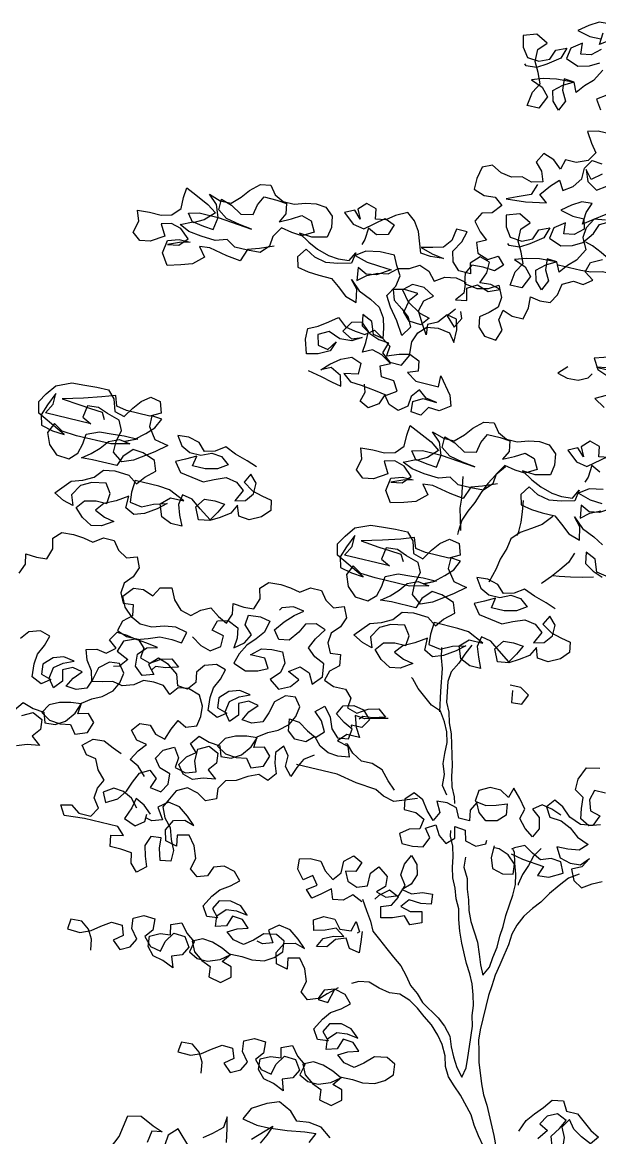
# Model space of a CAD drawing. Header units: inches. Extents: x 350994 to 353538, y 1581369 to 1583842.
# Drawn here: x 351639.408 to 351640.419, y 1583641.441 to 1583643.394 of the extents above; entities that cross this region are included whole.
import ezdxf

# ---------------------------------------------------------------- set-up
doc = ezdxf.new("R2010")
doc.units = ezdxf.units.IN
doc.header["$MEASUREMENT"] = 0
doc.linetypes.add('1', pattern=[0])
doc.layers.add('TREE', color=81, linetype='1')

# ---------------------------------------------------------------- blocks, each defined once
blk = doc.blocks.new('TREE_4')
at = {"color": 94}
for points in [[(-786.9, 8308.7), (-815.9, 8288.5), (-812.9, 8326.1)], [(-801.3, 8357.9), (-833.1, 8355), (-862.1, 8337.7), (-891, 8314.6), (-850.5, 8305.9), (-815.8, 8305.9)], [(-807.2, 8274.1), (-833.2, 8250.9), (-865, 8245.2), (-867.9, 8279.9), (-899.7, 8256.8), (-905.5, 8222.1), (-865.1, 8207.6), (-830.4, 8216.2), (-801.4, 8233.6)], [(-787, 8213.3), (-807.3, 8175.7), (-830.4, 8152.6), (-850.7, 8126.6), (-865.1, 8155.6), (-896.9, 8158.5), (-894.1, 8123.8), (-876.8, 8092), (-891.2, 8060.2), (-914.3, 8083.3), (-923, 8115.1), (-896.9, 8138.2), (-868, 8155.6), (-920.1, 8152.7), (-960.6, 8144.1), (-995.3, 8132.5), (-957.7, 8118.1), (-934.6, 8092), (-952, 8051.6), (-989.5, 8051.6), (-983.7, 8095), (-966.3, 8126.7), (-980.8, 8158.6), (-998.1, 8190.4), (-998.1, 8228), (-974.9, 8254), (-1012.5, 8274.2), (-1053, 8259.8), (-1044.3, 8225.1), (-1024.1, 8196.2), (-986.5, 8193.3), (-954.7, 8207.7), (-943.1, 8239.5), (-911.3, 8253.9), (-922.9, 8219.2), (-960.5, 8190.3), (-989.4, 8173), (-1021.2, 8170.2), (-1027, 8175.9)], [(-756.2, 8140.8), (-785.2, 8120.6), (-765, 8091.6)], [(-715.9, 8025.1), (-756.3, 8025.1), (-788.2, 8016.5), (-767.9, 7984.6), (-747.7, 7958.6), (-765.1, 7929.7), (-799.8, 7915.3), (-834.5, 7915.3), (-843.2, 7883.5), (-869.2, 7906.7), (-903.9, 7918.3), (-921.3, 7886.5), (-898.2, 7863.3), (-886.6, 7831.5), (-921.3, 7822.9), (-953.1, 7831.6), (-984.9, 7822.9), (-1019.6, 7828.7), (-1051.4, 7846.1), (-1080.3, 7831.7), (-1089.1, 7794.1), (-1089.1, 7759.4), (-1054.4, 7747.8), (-1019.7, 7750.7), (-993.7, 7730.4), (-1016.9, 7701.5), (-1048.7, 7692.9), (-1063.2, 7664), (-1040, 7635), (-1014, 7614.8), (-1043, 7600.4), (-1031.4, 7568.5), (-996.8, 7556.9), (-967.8, 7574.3), (-944.7, 7551.1), (-967.9, 7528), (-1005.4, 7530.9), (-1040.1, 7528.1), (-1054.6, 7499.2), (-1048.9, 7467.4), (-1008.4, 7461.5), (-973.7, 7470.2), (-944.8, 7487.5), (-927.5, 7452.8), (-930.4, 7421), (-953.5, 7397.9), (-979.6, 7377.7), (-973.8, 7345.9), (-950.7, 7322.7), (-913.1, 7319.8), (-901.5, 7354.5), (-918.8, 7383.4), (-913, 7415.2), (-881.2, 7403.6), (-846.5, 7403.6), (-837.8, 7441.1), (-840.7, 7475.8), (-808.9, 7470), (-777.1, 7472.9), (-759.7, 7501.8), (-753.9, 7536.5), (-722.1, 7553.8), (-690.3, 7550.9), (-664.2, 7571.1), (-693.1, 7591.4), (-684.4, 7623.2), (-649.7, 7640.5)], [(-672.7, 7779.3), (-707.4, 7753.3), (-736.4, 7733.1), (-733.4, 7770.7), (-721.9, 7802.5), (-753.7, 7799.6), (-782.6, 7782.3), (-811.5, 7759.2), (-771.1, 7750.5), (-736.4, 7750.4), (-727.7, 7718.6), (-753.8, 7695.5), (-785.6, 7689.8), (-788.4, 7724.4), (-820.3, 7701.3), (-826.1, 7666.7), (-785.6, 7652.2), (-750.9, 7660.8), (-722, 7678.1), (-695.9, 7712.8), (-684.3, 7744.6), (-646.7, 7764.8)], [(-669.8, 7761.9), (-704.5, 7756.2), (-721.9, 7724.4), (-724.8, 7692.6), (-707.5, 7657.9), (-727.8, 7620.3), (-751, 7597.2), (-771.2, 7571.2), (-785.6, 7600.1), (-817.4, 7603), (-814.6, 7568.3), (-797.3, 7536.5), (-811.8, 7504.7), (-834.9, 7527.9), (-843.5, 7559.7), (-817.5, 7582.8), (-788.5, 7600.1), (-840.6, 7597.3), (-881.1, 7588.6), (-915.8, 7577.1), (-878.2, 7562.6), (-855.1, 7536.6), (-872.5, 7496.1), (-910.1, 7496.1), (-904.2, 7539.5), (-886.9, 7571.3), (-901.3, 7603.1), (-918.6, 7634.9), (-918.6, 7672.5), (-895.4, 7698.5), (-933, 7718.8), (-973.5, 7704.4), (-964.8, 7669.7), (-944.6, 7640.7), (-907, 7637.8), (-875.2, 7652.2), (-863.6, 7684), (-831.8, 7698.5), (-843.4, 7663.8), (-881, 7634.9), (-910, 7617.6), (-941.8, 7614.7), (-947.5, 7620.5)], [(-901.1, 7820), (-912.7, 7785.3), (-953.2, 7768), (-985, 7753.5), (-924.3, 7759.3), (-860.7, 7770.8), (-886.7, 7791), (-860.6, 7825.7), (-837.5, 7848.8), (-820.1, 7819.9), (-791.2, 7840.1), (-770.9, 7869), (-770.9, 7903.7), (-753.5, 7932.6), (-721.7, 7929.7)], [(-713.1, 7897.9), (-742, 7874.8), (-765.1, 7900.8), (-750.7, 7866.1), (-718.9, 7845.8), (-690, 7866)], [(-458.9, 7582.5), (-493.6, 7588.3), (-522.5, 7602.8), (-554.3, 7614.4), (-586.1, 7628.9), (-623.7, 7643.3), (-658.4, 7660.7), (-690.2, 7675.2), (-713.3, 7681)], [(-1651.4, 7441.4), (-1694.8, 7424.1), (-1729.5, 7412.6), (-1744, 7372.1), (-1787.4, 7377.9), (-1845.2, 7389.6), (-1877, 7386.7), (-1853.9, 7357.8), (-1885.7, 7328.9), (-1920.4, 7317.3), (-1960.9, 7305.8), (-1984, 7340.5), (-1978.2, 7381), (-1943.5, 7392.5), (-1908.8, 7392.5), (-1940.6, 7383.9), (-1975.3, 7369.4), (-1940.6, 7375.2), (-1917.5, 7401.2), (-1946.4, 7427.2), (-1978.2, 7435.9), (-2010, 7427.3), (-1989.8, 7392.6), (-2030.3, 7366.6), (-2062.1, 7360.8), (-2088.1, 7381.1), (-2079.4, 7418.7), (-2090.9, 7450.5), (-2053.3, 7453.4), (-2015.7, 7453.3), (-1983.9, 7462), (-1960.8, 7488), (-1960.7, 7522.7), (-1957.8, 7554.5), (-1926, 7540), (-1882.7, 7519.7), (-1853.8, 7499.4), (-1882.7, 7470.5), (-1914.5, 7453.2), (-1934.7, 7479.3), (-1902.9, 7487.9), (-1842.2, 7487.9), (-1732.4, 7476.2), (-1772.8, 7482), (-1816.2, 7490.7), (-1845.1, 7511), (-1845.1, 7545.7), (-1810.4, 7534.1), (-1775.7, 7513.8), (-1738.1, 7522.5), (-1732.3, 7554.3), (-1717.8, 7583.2), (-1677.3, 7583.1), (-1645.5, 7580.2), (-1639.8, 7548.4), (-1654.3, 7519.5), (-1619.5, 7536.8), (-1590.6, 7554.1), (-1558.8, 7545.4), (-1541.5, 7513.6), (-1576.2, 7493.4), (-1608, 7496.3), (-1642.7, 7502.1), (-1663, 7470.3), (-1665.9, 7438.5), (-1689, 7412.5), (-1729.5, 7409.7), (-1770, 7409.7), (-1798.9, 7427.1), (-1833.6, 7415.6), (-1879.9, 7418.5), (-1920.3, 7424.3), (-1952.1, 7438.8), (-1914.5, 7456.1), (-1879.8, 7450.3), (-1848, 7447.4), (-1842.2, 7487.9), (-1856.6, 7525.5), (-1885.5, 7551.5), (-1848, 7539.9), (-1813.3, 7539.9), (-1787.2, 7565.9), (-1766.9, 7591.9), (-1738, 7617.9), (-1706.2, 7623.6), (-1686, 7597.6), (-1657.1, 7583.1), (-1622.4, 7583.1), (-1587.7, 7594.6), (-1555.9, 7600.4), (-1524.1, 7597.4), (-1498.1, 7574.3), (-1492.3, 7539.6), (-1498.1, 7507.8), (-1544.4, 7496.3), (-1584.9, 7499.2), (-1550.2, 7478.9), (-1518.4, 7464.4), (-1480.8, 7452.8), (-1449, 7449.9), (-1414.3, 7452.8), (-1399.9, 7481.7), (-1405.7, 7447), (-1446.2, 7435.5), (-1483.8, 7429.7), (-1521.3, 7438.4), (-1553.1, 7455.8), (-1573.4, 7426.9), (-1564.7, 7395.1), (-1530, 7389.3), (-1495.4, 7386.3), (-1454.9, 7386.3), (-1428.9, 7366), (-1400, 7342.9), (-1362.4, 7331.3), (-1371, 7371.8), (-1394.1, 7397.8), (-1362.4, 7368.9), (-1321.9, 7351.5), (-1290.1, 7334.1), (-1269.9, 7305.2), (-1261.3, 7273.4), (-1255.5, 7241.6), (-1287.3, 7247.4), (-1301.7, 7285), (-1333.5, 7299.5), (-1327.8, 7264.8), (-1298.9, 7247.4), (-1267.1, 7235.8), (-1235.3, 7232.9), (-1246.9, 7198.2), (-1218, 7175), (-1180.4, 7175), (-1163, 7209.7), (-1165.9, 7253), (-1154.3, 7284.8), (-1131.1, 7307.9), (-1096.4, 7313.7), (-1058.8, 7307.9), (-1038.6, 7281.8), (-1038.6, 7322.3), (-1047.2, 7354.1), (-1079, 7359.9), (-1102.2, 7331.1), (-1131.1, 7316.6), (-1128.3, 7284.8), (-1148.5, 7316.6), (-1168.7, 7351.4), (-1160, 7386), (-1133.9, 7406.3), (-1168.6, 7426.5), (-1206.2, 7426.6), (-1232.2, 7403.5), (-1206.2, 7371.6), (-1162.9, 7345.6), (-1131.1, 7336.9), (-1151.4, 7310.9), (-1188.9, 7313.8), (-1212.1, 7336.9), (-1203.3, 7377.4), (-1183.1, 7403.4), (-1226.4, 7406.3), (-1261.1, 7397.7), (-1249.6, 7365.9), (-1220.7, 7345.6), (-1194.7, 7325.4), (-1180.3, 7296.4), (-1200.6, 7264.6), (-1226.5, 7305.1), (-1255.4, 7342.8), (-1275.6, 7374.6), (-1255.4, 7409.3), (-1249.5, 7443.9), (-1266.9, 7472.9), (-1281.3, 7501.8), (-1327.6, 7501.8), (-1370.9, 7493.2), (-1399.9, 7473), (-1359.4, 7461.4), (-1321.8, 7458.5), (-1281.3, 7455.5), (-1321.8, 7429.6), (-1353.6, 7423.8), (-1382.5, 7438.3), (-1376.8, 7397.8), (-1350.8, 7420.9), (-1318.9, 7435.3), (-1287.1, 7441.1), (-1261.1, 7464.2), (-1226.4, 7472.8), (-1197.5, 7490.2), (-1165.7, 7478.6), (-1142.6, 7452.5), (-1113.6, 7472.7), (-1078.9, 7478.5), (-1047.1, 7472.7), (-1044.3, 7438), (-1064.5, 7412), (-1029.8, 7417.7), (-1038.5, 7455.3), (-1009.5, 7472.6), (-972, 7461), (-937.3, 7475.5), (-969, 7484.2), (-1003.7, 7481.3), (-989.3, 7516), (-989.2, 7550.7), (-1021, 7559.4), (-1047.1, 7533.4), (-1038.4, 7501.6), (-1076, 7501.6), (-1099.1, 7524.8), (-1107.8, 7556.6), (-1087.5, 7591.3), (-1078.8, 7625.9), (-1113.5, 7626), (-1119.3, 7588.4), (-1139.6, 7562.4), (-1171.4, 7553.7), (-1206.1, 7545.1), (-1168.5, 7533.5), (-1130.9, 7527.7), (-1171.4, 7524.8), (-1203.2, 7527.8), (-1226.3, 7591.4), (-1246.5, 7620.3), (-1272.5, 7640.6), (-1307.2, 7623.3), (-1333.2, 7603), (-1365.1, 7597.3), (-1370.8, 7629.1), (-1402.6, 7637.8), (-1425.8, 7614.7), (-1411.3, 7585.8), (-1434.4, 7608.9), (-1463.4, 7594.5), (-1428.7, 7565.5), (-1394, 7559.7), (-1336.1, 7605.9), (-1304.3, 7594.3), (-1315.9, 7559.7), (-1350.6, 7551), (-1379.5, 7565.5), (-1382.5, 7527.9), (-1388.3, 7510.6)], [(-545.9, 7354.1), (-603.7, 7336.8), (-583.5, 7305), (-551.7, 7293.4)], [(-540.2, 7232.7), (-572, 7215.4), (-537.4, 7195.1)], [(-557.5, 7316.6), (-589.3, 7310.8), (-554.6, 7310.8)], [(-537, 7605.7), (-568.8, 7602.8), (-641.1, 7602.9), (-675.8, 7594.2), (-707.6, 7591.4), (-779.9, 7591.4)], [(-1057.6, 7383.5), (-1077.9, 7357.5), (-1049, 7328.6), (-1031.6, 7360.4), (-1040.3, 7380.6)], [(-676.1, 7290.7), (-702.1, 7264.7), (-670.3, 7256), (-635.6, 7258.8), (-606.7, 7273.2), (-598, 7287.7)], [(-1458, 7090.7), (-1414.6, 7082), (-1379.9, 7073.3), (-1348.1, 7067.5), (-1356.8, 7099.3), (-1391.5, 7116.7), (-1420.4, 7102.3), (-1397.2, 7125.4), (-1368.3, 7148.5), (-1336.5, 7162.9), (-1304.7, 7151.3), (-1304.7, 7116.6), (-1348.1, 7108), (-1322.1, 7087.7), (-1287.4, 7084.8), (-1241.2, 7079), (-1203.6, 7073.2), (-1174.6, 7093.4), (-1192, 7122.3), (-1232.4, 7125.2), (-1244, 7157), (-1215, 7171.5), (-1246.8, 7191.7), (-1278.6, 7200.4), (-1307.6, 7186), (-1304.6, 7217.8), (-1304.6, 7252.5), (-1330.6, 7275.7), (-1362.4, 7267), (-1382.7, 7235.2), (-1350.9, 7217.9), (-1319.1, 7229.4), (-1348, 7212.1), (-1385.6, 7209.2), (-1423.2, 7223.7), (-1455, 7206.4), (-1446.3, 7174.6), (-1414.5, 7168.8), (-1394.3, 7197.7), (-1405.9, 7165.9), (-1440.6, 7148.5), (-1475.3, 7139.9), (-1489.7, 7183.3), (-1489.7, 7218), (-1460.7, 7232.4), (-1431.8, 7252.6), (-1405.8, 7272.8), (-1376.9, 7249.7), (-1345.1, 7243.9), (-1313.3, 7240.9), (-1287.2, 7261.2), (-1258.3, 7243.8), (-1229.5, 7223.5), (-1232.4, 7191.7), (-1194.8, 7206.1), (-1163, 7214.8), (-1131.2, 7200.3), (-1125.4, 7168.5), (-1157.2, 7157), (-1125.4, 7136.7), (-1053.2, 7136.6), (-1053.1, 7171.3), (-1012.7, 7119.2), (-1001.2, 7087.4), (-1033, 7064.3), (-1067.7, 7067.2), (-1085.1, 7038.3), (-1116.9, 7041.3), (-1119.7, 7073.1), (-1090.8, 7090.4), (-1047.4, 7087.5), (-1082.1, 7093.3), (-1108.1, 7113.5), (-1128.4, 7087.5), (-1131.3, 7055.7), (-1157.3, 7035.5), (-1189.1, 7047.1), (-1209.4, 7073.2), (-1220.9, 7041.4), (-1249.9, 7021.2), (-1278.8, 7035.6), (-1270.1, 7067.4), (-1278.7, 7090.6)], [(-803.6, 6886), (-847, 6868.7), (-881.7, 6857.1), (-896.2, 6816.7), (-939.6, 6822.5), (-997.4, 6834.1), (-1029.2, 6831.3), (-1006.1, 6802.3), (-1037.9, 6773.4), (-1072.7, 6761.9), (-1113.1, 6750.4), (-1136.2, 6785.1), (-1130.4, 6825.6), (-1095.7, 6837.1), (-1061, 6837.1), (-1092.8, 6828.4), (-1127.5, 6814), (-1092.8, 6819.8), (-1069.7, 6845.8), (-1098.6, 6871.8), (-1130.4, 6880.5), (-1162.2, 6871.9), (-1142, 6837.1), (-1182.5, 6811.2), (-1214.3, 6805.4), (-1240.3, 6825.7), (-1231.6, 6863.2), (-1243.1, 6895.1), (-1205.5, 6897.9), (-1167.9, 6897.9), (-1136.1, 6906.5), (-1113, 6932.5), (-1112.9, 6967.2), (-1110, 6999), (-1078.2, 6984.5), (-1034.9, 6964.3), (-1006, 6944), (-1034.9, 6915.1), (-1066.7, 6897.8), (-1087, 6923.8), (-1055.1, 6932.5), (-994.4, 6932.4), (-884.6, 6920.8), (-925, 6926.6), (-968.4, 6935.3), (-997.3, 6955.6), (-997.3, 6990.2), (-962.6, 6978.7), (-927.9, 6958.4), (-890.3, 6967), (-884.5, 6998.8), (-870, 7027.7), (-829.5, 7027.7), (-797.7, 7024.8), (-792, 6993), (-806.5, 6964.1), (-771.8, 6981.4), (-742.8, 6998.7), (-711, 6990), (-693.7, 6958.2), (-728.4, 6938), (-760.2, 6940.9), (-794.9, 6946.7), (-815.2, 6914.9), (-818.1, 6883.1), (-841.3, 6857.1), (-881.7, 6854.3), (-922.2, 6854.3), (-951.1, 6871.7), (-985.8, 6860.1), (-1032.1, 6863.1), (-1072.6, 6868.9), (-1104.3, 6883.4), (-1066.7, 6900.7), (-1032.1, 6894.9), (-1000.3, 6891.9), (-994.4, 6932.4), (-1008.9, 6970), (-1037.7, 6996.1), (-1000.2, 6984.5), (-965.5, 6984.4), (-939.4, 7010.4), (-919.2, 7036.4), (-890.2, 7062.4), (-858.4, 7068.2), (-838.2, 7042.1), (-809.3, 7027.7), (-774.6, 7027.6), (-739.9, 7039.2), (-708.1, 7044.9), (-676.3, 7042), (-650.3, 7018.8), (-644.5, 6984.1), (-650.3, 6952.3), (-696.6, 6940.8), (-737.1, 6943.8), (-702.4, 6923.5), (-670.6, 6909), (-633.1, 6897.4), (-601.2, 6894.5), (-566.6, 6897.3), (-552.1, 6926.2), (-557.9, 6891.5), (-598.4, 6880), (-636, 6874.3), (-673.5, 6883), (-705.3, 6900.4), (-725.6, 6871.5), (-717, 6839.6), (-682.3, 6833.8), (-647.6, 6830.9), (-607.1, 6830.9), (-581.1, 6810.6), (-552.2, 6787.5), (-514.6, 6775.9), (-523.3, 6816.3), (-546.4, 6842.4), (-514.6, 6813.4), (-474.1, 6796.1), (-442.3, 6778.7)], [(-407.7, 6686.1), (-439.5, 6691.9), (-453.9, 6729.5), (-485.7, 6744), (-480, 6709.3), (-451.1, 6691.9), (-419.3, 6680.4)], [(-479.8, 6946.4), (-523.1, 6937.8), (-552.1, 6917.6), (-511.6, 6906), (-474, 6903)], [(-433.5, 6900.1), (-474.1, 6874.1), (-505.9, 6868.4), (-534.8, 6882.8), (-529, 6842.4), (-503, 6865.5), (-471.2, 6879.9)], [(-485.5, 7047.6), (-517.3, 7041.9), (-523, 7073.7), (-554.8, 7082.4), (-578, 7059.3), (-563.5, 7030.3), (-586.6, 7053.5), (-615.6, 7039.1), (-580.9, 7010.1), (-546.2, 7004.3), (-488.3, 7050.5)], [(-502.9, 6995.6), (-531.8, 7010.1), (-534.7, 6972.5), (-540.5, 6955.1)], [(-792, 6943.8), (-815.2, 6912), (-832.6, 6880.2), (-847.1, 6848.4), (-858.6, 6813.8), (-873.1, 6782), (-884.7, 6750.2), (-887.7, 6712.6), (-887.7, 6703.9)], [(-1544.7, 6761.9), (-1576.5, 6773.5), (-1617, 6785.1), (-1651.6, 6799.6), (-1680.6, 6779.4), (-1712.4, 6770.8), (-1735.5, 6793.9), (-1770.2, 6802.6), (-1804.9, 6799.8), (-1784.7, 6770.8), (-1755.8, 6756.4), (-1721.1, 6756.3), (-1689.3, 6770.8), (-1657.5, 6767.8), (-1631.5, 6747.6), (-1660.4, 6727.4), (-1698, 6718.7), (-1738.5, 6718.8), (-1732.6, 6750.6), (-1764.5, 6733.2), (-1793.4, 6718.8), (-1770.3, 6689.9), (-1695.1, 6678.2), (-1663.3, 6692.7), (-1628.6, 6707.1), (-1593.9, 6701.3), (-1567.9, 6681), (-1585.3, 6643.4), (-1553.5, 6652.1), (-1533.2, 6678.1), (-1533.2, 6712.8), (-1556.3, 6735.9), (-1570.8, 6707), (-1539, 6686.8), (-1507.2, 6678.1), (-1475.4, 6672.3), (-1469.6, 6640.4), (-1492.8, 6614.4), (-1527.5, 6597.1), (-1562.2, 6600.1), (-1573.7, 6631.9), (-1588.2, 6603), (-1617.1, 6582.8), (-1646.1, 6565.4), (-1680.8, 6559.7), (-1698.1, 6597.3), (-1677.8, 6626.2), (-1646, 6629), (-1614.2, 6626.1), (-1628.7, 6597.2), (-1646.1, 6568.3), (-1683.6, 6594.4), (-1715.4, 6617.5), (-1747.2, 6623.4), (-1753, 6591.6), (-1741.5, 6559.7), (-1727.1, 6527.9), (-1761.8, 6528), (-1793.6, 6542.4), (-1808, 6580), (-1781.9, 6606), (-1738.6, 6606), (-1790.6, 6629.2), (-1825.3, 6632.1), (-1900.5, 6632.2), (-1903.4, 6594.6), (-1900.5, 6562.8), (-1862.9, 6557), (-1828.2, 6574.3), (-1787.7, 6585.8), (-1813.8, 6562.7), (-1848.5, 6539.6), (-1880.3, 6528.1), (-1909.2, 6542.5), (-1909.2, 6580.1), (-1943.9, 6557), (-1978.6, 6539.7), (-1998.9, 6513.7), (-1967.1, 6499.2), (-1935.3, 6493.4), (-1970, 6470.3), (-2001.8, 6464.6), (-2033.6, 6481.9), (-2059.6, 6508), (-2039.3, 6534), (-2004.6, 6542.6), (-1969.9, 6542.6), (-1967, 6574.4), (-1987.2, 6603.3), (-2030.6, 6594.7), (-2062.4, 6577.4), (-2082.7, 6542.7), (-2071.1, 6510.9), (-2102.9, 6519.6), (-2134.7, 6537), (-2094.2, 6583.2), (-2059.5, 6594.7), (-2027.7, 6612), (-2004.5, 6640.9), (-1969.8, 6646.7), (-1923.6, 6643.8), (-1894.7, 6623.5), (-1874.4, 6649.5), (-1845.5, 6675.5), (-1857, 6707.3), (-1897.5, 6721.8), (-1929.3, 6724.7), (-1955.3, 6695.8), (-1966.9, 6664), (-2045, 6664.1), (-2079.7, 6661.2), (-2053.6, 6681.5), (-2030.5, 6704.6), (-2010.2, 6730.6), (-1978.4, 6745), (-1943.7, 6739.2), (-2001.6, 6724.8), (-2111.4, 6724.9), (-2157.7, 6727.8), (-2186.6, 6745.2), (-2201.1, 6713.4), (-2186.6, 6678.7), (-2157.8, 6652.6), (-2117.3, 6649.7), (-2094.1, 6672.8), (-2085.4, 6704.6), (-2082.5, 6736.4), (-2044.9, 6753.7), (-2001.5, 6756.6), (-1966.8, 6759.4), (-1923.5, 6759.4), (-1961.1, 6742.1), (-1932.1, 6756.5), (-1903.2, 6782.5), (-1880.1, 6805.6), (-1865.6, 6837.4), (-1897.4, 6840.3), (-1897.4, 6805.6), (-1871.4, 6770.9), (-1828, 6762.2), (-1862.8, 6733.3), (-1920.6, 6692.9), (-1955.3, 6678.5), (-1987.1, 6701.6), (-1987.1, 6736.3), (-1978.4, 6773.9), (-1992.8, 6802.8), (-2033.3, 6814.4), (-2065.1, 6826), (-2099.8, 6823.2), (-2105.6, 6785.6), (-2076.7, 6771.1), (-2221.3, 6771.2), (-2203.9, 6803), (-2203.8, 6837.7), (-2221.2, 6797.3), (-2232.8, 6762.6), (-2224.2, 6730.8), (-2186.6, 6722.1), (-2149, 6719.1), (-2241.5, 6765.5), (-2250.1, 6800.2), (-2232.8, 6829.1), (-2209.6, 6860.9), (-2163.3, 6881.1), (-2122.9, 6883.9), (-2085.3, 6886.8), (-2047.7, 6886.7), (-2024.6, 6863.6), (-2013, 6826), (-1981.2, 6817.3), (-1961, 6849.1), (-1940.7, 6875.1), (-1914.7, 6895.3), (-1882.9, 6889.5), (-1871.3, 6854.8), (-1903.2, 6837.4), (-1978.3, 6837.5), (-2010.1, 6843.3), (-2021.7, 6875.1), (-2062.2, 6860.7), (-2117.1, 6843.4), (-2180.7, 6826.1), (-2122.9, 6820.3), (-2088.2, 6817.4), (-2050.6, 6814.5), (-2039.1, 6794.2)], [(-913.5, 6883.2), (-907.8, 6851.4), (-902, 6816.7), (-899.2, 6784.9), (-881.9, 6721.3), (-881.9, 6718.4)], [(-714, 6854.1), (-708.3, 6819.4), (-705.4, 6787.6), (-705.5, 6752.9), (-708.4, 6744.2)], [(-612.9, 6828), (-638.9, 6796.2), (-667.9, 6776), (-699.7, 6755.8), (-722.8, 6729.8), (-728.6, 6698), (-740.2, 6660.4), (-746.1, 6628.6), (-757.7, 6582.4)], [(-520.4, 6732.5), (-532, 6700.7), (-552.3, 6671.8), (-572.6, 6645.8), (-595.7, 6619.8), (-598.6, 6616.9)], [(-538, 6550.4), (-569.7, 6561.9), (-610.2, 6573.5), (-644.9, 6588), (-673.8, 6567.8), (-705.6, 6559.2), (-728.8, 6582.3), (-763.4, 6591), (-798.1, 6588.2), (-777.9, 6559.2), (-749, 6544.8), (-714.3, 6544.7), (-682.5, 6559.2), (-650.7, 6556.2), (-624.7, 6536), (-653.6, 6515.8), (-691.2, 6507.1), (-731.7, 6507.2), (-725.9, 6539), (-757.7, 6521.6), (-786.6, 6507.2), (-763.5, 6478.3), (-688.4, 6466.6), (-656.6, 6481.1), (-621.9, 6495.5), (-587.2, 6489.7), (-561.2, 6469.4), (-578.5, 6431.8), (-546.7, 6440.5), (-526.5, 6466.5), (-526.4, 6501.2), (-549.5, 6524.3), (-564, 6495.4), (-532.2, 6475.2), (-500.4, 6466.5), (-468.6, 6460.7), (-462.9, 6428.8), (-486, 6402.8), (-520.8, 6385.5), (-555.5, 6388.5), (-567, 6420.3), (-581.5, 6391.4), (-610.4, 6371.2), (-639.3, 6353.8), (-674, 6348.1), (-691.3, 6385.7), (-671.1, 6414.6), (-639.3, 6417.4), (-607.5, 6414.5), (-622, 6385.6), (-639.3, 6356.7), (-676.9, 6382.8), (-708.7, 6405.9), (-740.5, 6411.8), (-746.3, 6380), (-734.7, 6348.1), (-720.3, 6316.3), (-755, 6316.4), (-786.8, 6330.8), (-801.2, 6368.4), (-775.2, 6394.4), (-731.8, 6394.4), (-783.8, 6417.6), (-818.5, 6420.5), (-893.7, 6420.6), (-896.6, 6383), (-893.8, 6351.2), (-856.2, 6345.4), (-821.5, 6362.7), (-781, 6374.2), (-807, 6351.1), (-841.7, 6328), (-873.6, 6316.5), (-902.5, 6330.9), (-902.4, 6368.5), (-937.1, 6345.4), (-971.9, 6328.1), (-992.1, 6302.1), (-960.3, 6287.6), (-928.5, 6281.8), (-963.2, 6258.7), (-995.1, 6253), (-1026.8, 6270.3), (-1052.8, 6296.4), (-1032.6, 6322.4), (-997.9, 6331), (-963.2, 6331), (-960.3, 6362.8), (-980.5, 6391.7), (-1023.8, 6383.1), (-1055.7, 6365.8), (-1075.9, 6331.1), (-1064.4, 6299.3), (-1096.2, 6308), (-1128, 6325.4), (-1087.5, 6371.6), (-1052.8, 6383.1), (-1020.9, 6400.4), (-997.8, 6429.3), (-963.1, 6435.1), (-916.8, 6432.2), (-887.9, 6411.9), (-867.7, 6437.9), (-838.7, 6463.9), (-850.3, 6495.7), (-890.7, 6510.2), (-922.5, 6513.1), (-948.6, 6484.2), (-960.2, 6452.4), (-1038.2, 6452.5), (-1072.9, 6449.6), (-1046.9, 6469.9), (-1023.7, 6493), (-1003.5, 6519), (-971.7, 6533.4), (-937, 6527.6), (-994.8, 6513.2), (-1104.7, 6513.3), (-1150.9, 6516.2), (-1179.8, 6533.6), (-1194.3, 6501.8), (-1179.9, 6467.1), (-1151, 6441), (-1110.5, 6438.1), (-1087.4, 6461.2), (-1078.7, 6493), (-1075.8, 6524.8), (-1038.2, 6542.1), (-994.8, 6545), (-960.1, 6547.8), (-916.7, 6547.8), (-954.3, 6530.5), (-925.4, 6544.9), (-896.5, 6570.9), (-873.3, 6594), (-858.8, 6625.8), (-890.6, 6628.7), (-890.7, 6594), (-864.7, 6559.3), (-821.3, 6550.6), (-856, 6521.7), (-913.9, 6481.3), (-948.6, 6466.9), (-980.4, 6490), (-980.3, 6524.7), (-971.6, 6562.3), (-986.1, 6591.2), (-1026.5, 6602.8), (-1058.3, 6614.4), (-1093, 6611.6), (-1098.8, 6574), (-1069.9, 6559.5), (-1214.5, 6559.6), (-1197.1, 6591.4), (-1197.1, 6626.1), (-1214.5, 6585.7), (-1226.1, 6551), (-1217.4, 6519.2), (-1179.9, 6510.5), (-1142.3, 6507.5), (-1234.8, 6553.9), (-1243.4, 6588.6), (-1226, 6617.5), (-1202.9, 6649.3), (-1156.6, 6669.5), (-1116.1, 6672.3), (-1078.5, 6675.2), (-1040.9, 6675.1), (-1017.8, 6652), (-1006.3, 6614.4), (-974.5, 6605.7), (-954.2, 6637.5), (-934, 6663.5), (-907.9, 6683.7), (-876.1, 6677.9), (-864.6, 6643.2), (-896.4, 6625.9), (-971.6, 6625.9), (-1003.4, 6631.7), (-1014.9, 6663.5), (-1055.4, 6649.1), (-1110.4, 6631.8), (-1174, 6614.5), (-1116.2, 6608.7), (-1081.5, 6605.8), (-1043.9, 6602.9), (-1032.3, 6582.6)], [(-445.3, 6674.6), (-477.1, 6665.9), (-514.7, 6657.3), (-549.4, 6651.6), (-569.7, 6648.7)], [(-2183.6, 6267.9), (-2172, 6299.7), (-2177.7, 6331.5), (-2143.1, 6328.6), (-2111.2, 6331.4), (-2099.7, 6366.1), (-2108.3, 6397.9), (-2085.1, 6421.1), (-2047.6, 6423.9), (-2015.8, 6421), (-1984, 6415.2), (-1955, 6435.4), (-1920.3, 6435.4), (-1900.1, 6409.3), (-1871.2, 6391.9), (-1839.4, 6403.5), (-1825, 6371.7), (-1836.6, 6339.9), (-1859.7, 6313.9), (-1862.6, 6282.1), (-1848.2, 6253.1), (-1816.4, 6256), (-1810.7, 6221.3), (-1836.7, 6198.2), (-1845.4, 6166.4), (-1813.6, 6154.8), (-1776, 6154.8), (-1752.9, 6131.6), (-1755.8, 6099.8), (-1724, 6091.1), (-1692.2, 6111.3), (-1660.4, 6120), (-1634.4, 6099.7), (-1672, 6088.2), (-1703.8, 6085.3), (-1712.5, 6073.8)], [(-1657.6, 5744.7), (-1683.6, 5770.7), (-1712.5, 5785.2), (-1695.1, 5817), (-1674.9, 5843), (-1706.7, 5848.8), (-1729.8, 5874.9), (-1709.5, 5900.9), (-1677.7, 5903.7), (-1654.6, 5880.6), (-1622.8, 5871.9), (-1611.2, 5906.6), (-1596.7, 5938.4), (-1567.8, 5923.9), (-1536, 5935.4), (-1530.2, 5967.2), (-1533.1, 5999), (-1550.4, 6030.8), (-1588, 6042.4), (-1619.8, 6036.7), (-1640, 6010.7), (-1666, 6033.8), (-1697.8, 6036.8), (-1729.6, 6033.9), (-1755.7, 6013.7), (-1790.4, 6002.2), (-1822.2, 6008), (-1854, 5999.3), (-1885.8, 5993.6), (-1894.5, 6025.4), (-1914.7, 6054.3), (-1926.2, 6086.1), (-1894.4, 6094.8), (-1862.6, 6089), (-1836.6, 6112.1), (-1862.6, 6132.3), (-1845.2, 6161.2), (-1813.4, 6158.3), (-1781.6, 6152.5), (-1746.9, 6164), (-1712.2, 6178.4), (-1674.6, 6178.4), (-1642.8, 6175.5), (-1634.1, 6210.2), (-1671.6, 6218.9), (-1706.4, 6213.1), (-1743.9, 6201.6), (-1781.5, 6201.6), (-1810.4, 6216.1), (-1839.3, 6242.2), (-1853.8, 6274), (-1827.7, 6305.8), (-1795.9, 6308.6), (-1764.1, 6297), (-1746.7, 6325.9), (-1712, 6334.6), (-1694.7, 6299.9), (-1668.7, 6273.8), (-1634, 6265.1), (-1608, 6288.2), (-1579.1, 6302.7), (-1550.2, 6282.4), (-1521.3, 6267.9), (-1509.7, 6299.7), (-1515.4, 6331.5), (-1480.7, 6328.6), (-1448.9, 6331.4), (-1437.3, 6366.1), (-1446, 6397.9), (-1422.8, 6421.1), (-1385.2, 6423.9), (-1353.4, 6421), (-1321.6, 6415.2), (-1292.7, 6435.4), (-1258, 6435.4), (-1237.8, 6409.3), (-1208.9, 6391.9), (-1177.1, 6403.5), (-1162.6, 6371.7), (-1174.2, 6339.9), (-1197.4, 6313.9), (-1200.3, 6282.1), (-1185.9, 6253.1), (-1154.1, 6256), (-1148.3, 6221.3), (-1174.4, 6198.2), (-1183.1, 6166.4), (-1151.3, 6154.8), (-1113.7, 6154.8), (-1090.6, 6131.6), (-1093.5, 6099.8), (-1061.7, 6091.1), (-1029.9, 6111.3), (-998.1, 6120), (-972.1, 6099.7), (-1009.7, 6088.2), (-1041.5, 6085.3), (-1050.2, 6073.8)], [(-1613.8, 6201.5), (-1582.1, 6181.2), (-1550.3, 6172.5), (-1521.3, 6192.7), (-1521.3, 6227.4), (-1558.9, 6236.1), (-1550.2, 6267.9), (-1518.4, 6276.6), (-1483.7, 6262.1), (-1477.9, 6230.3), (-1480.8, 6198.5), (-1451.9, 6221.6), (-1437.4, 6250.5), (-1463.4, 6276.5), (-1460.5, 6308.3), (-1422.9, 6311.2), (-1391.1, 6305.4), (-1399.8, 6267.8), (-1420.1, 6241.8), (-1443.2, 6215.8), (-1460.6, 6184), (-1469.3, 6152.2), (-1428.9, 6137.7), (-1391.3, 6146.4), (-1362.3, 6160.8), (-1379.7, 6189.7), (-1425.9, 6189.8), (-1397, 6215.7), (-1365.2, 6221.5), (-1330.5, 6221.5), (-1316, 6189.7), (-1321.9, 6157.9), (-1347.9, 6129), (-1316.1, 6105.8), (-1281.4, 6123.1), (-1261.1, 6149.1), (-1298.7, 6166.5), (-1266.9, 6189.6), (-1235.1, 6178), (-1217.8, 6146.2), (-1191.7, 6175.1), (-1197.5, 6215.6), (-1229.3, 6230), (-1255.3, 6253.2), (-1240.8, 6285), (-1217.6, 6319.7), (-1249.4, 6331.3), (-1281.2, 6322.6), (-1295.7, 6293.7), (-1318.9, 6261.9), (-1350.7, 6256.2), (-1370.9, 6282.2), (-1347.7, 6314), (-1321.7, 6340), (-1295.7, 6360.2), (-1330.3, 6366), (-1365, 6354.5), (-1370.8, 6345.8)], [(-853.3, 6351.1), (-847.5, 6319.3), (-836, 6287.5), (-824.5, 6218.1), (-813, 6154.5)], [(-763.6, 6380), (-778.1, 6348.2), (-789.7, 6316.4), (-807.1, 6284.6), (-810, 6252.8), (-798.5, 6189.2), (-784.1, 6160.3), (-775.4, 6128.4), (-761, 6096.6), (-735.1, 6001.2), (-729.3, 5969.4), (-720.7, 5937.6), (-706.2, 5908.6), (-700.5, 5888.4)], [(-607.6, 6272.9), (-601.9, 6235.3), (-570, 6238.1), (-555.6, 6269.9), (-584.5, 6287.3), (-619.2, 6287.3)], [(-729.4, 5908.7), (-749.6, 5934.7), (-752.4, 5969.4), (-764, 6001.2), (-766.8, 6033), (-766.8, 6067.7), (-775.5, 6099.5), (-789.9, 6128.5), (-810.1, 6157.4), (-841.9, 6169), (-893.9, 6209.5), (-917, 6235.5), (-922.8, 6238.4)], [(-1657.7, 5643.5), (-1680.8, 5669.6), (-1709.7, 5684), (-1741.5, 5687), (-1770.5, 5666.7), (-1756, 5637.8), (-1721.3, 5658), (-1701, 5686.9), (-1689.5, 5718.7), (-1675, 5750.5), (-1646, 5767.8), (-1620, 5747.6), (-1631.6, 5715.8), (-1596.9, 5710), (-1579.6, 5738.8), (-1582.4, 5770.7), (-1617.1, 5782.3), (-1637.3, 5808.3), (-1620, 5837.2), (-1588.1, 5854.5), (-1567.9, 5825.6), (-1570.8, 5793.8), (-1536.2, 5785.1), (-1504.3, 5796.6), (-1515.9, 5828.4), (-1515.8, 5866), (-1484, 5883.3), (-1452.2, 5868.8), (-1449.4, 5837), (-1469.6, 5811), (-1440.7, 5787.9), (-1478.3, 5782.1), (-1510.1, 5770.6), (-1541.9, 5779.3), (-1562.2, 5805.3), (-1544.8, 5834.2), (-1518.7, 5854.4), (-1541.9, 5877.6), (-1521.6, 5906.5), (-1486.9, 5894.9), (-1452.2, 5892), (-1440.7, 5860.2), (-1408.9, 5863), (-1379.9, 5880.3), (-1356.8, 5912.1), (-1345.2, 5943.9), (-1377, 5941.1), (-1411.7, 5932.4), (-1440.6, 5918), (-1458, 5889.1), (-1429.1, 5871.7), (-1394.4, 5868.8), (-1362.6, 5874.5), (-1342.4, 5848.5), (-1304.8, 5862.9), (-1293.2, 5897.6), (-1316.3, 5920.8), (-1348.1, 5912.1), (-1345.2, 5946.8), (-1316.3, 5967), (-1287.3, 5981.5), (-1258.4, 6007.4), (-1243.9, 6036.3), (-1238.1, 6068.1), (-1258.3, 6094.2), (-1290.1, 6091.3), (-1319.1, 6065.3), (-1327.8, 6027.7), (-1339.4, 5996), (-1371.2, 5984.4), (-1403, 5987.3), (-1388.5, 6016.2), (-1365.3, 6042.2), (-1397.1, 6048.1), (-1426.1, 6033.6), (-1417.4, 5998.9), (-1440.6, 5972.9), (-1460.8, 5999), (-1455, 6033.6), (-1428.9, 6053.9), (-1397.1, 6068.3), (-1431.8, 6074.1), (-1463.6, 6062.6), (-1489.7, 6036.6), (-1486.8, 6004.8), (-1455, 5996.1), (-1481, 5975.8), (-1512.8, 5990.3), (-1515.7, 6030.8), (-1512.8, 6062.6), (-1498.3, 6094.4), (-1489.6, 6126.2), (-1521.4, 6134.9), (-1556.1, 6123.4), (-1576.3, 6097.4), (-1570.6, 6065.6), (-1590.9, 6039.6), (-1622.7, 6042.5), (-1634.2, 6077.2), (-1666, 6100.3), (-1700.7, 6111.9), (-1726.7, 6085.9), (-1703.6, 6059.9), (-1738.3, 6048.4), (-1764.3, 6071.5), (-1767.2, 6109.1), (-1744, 6135.1), (-1712.2, 6143.8), (-1746.9, 6149.6), (-1784.5, 6152.5), (-1819.2, 6138.1), (-1830.8, 6103.4), (-1793.2, 6086), (-1813.5, 6060), (-1830.8, 6054.2)], [(-2072.2, 5839.6), (-2040.4, 5856.9), (-2008.6, 5842.4), (-2005.7, 5810.6), (-2026, 5784.6), (-1997.1, 5761.4), (-2034.7, 5755.7), (-2066.5, 5744.1)], [(-2098.2, 5851.1), (-2077.9, 5880), (-2043.3, 5868.4), (-2008.6, 5865.5), (-1997, 5833.7), (-1965.2, 5836.6), (-1936.3, 5853.9), (-1913.1, 5885.7), (-1901.5, 5917.5), (-1933.4, 5914.6), (-1968.1, 5906), (-1997, 5891.5), (-2014.4, 5862.6), (-1985.5, 5845.3), (-1950.8, 5842.3), (-1919, 5848.1), (-1898.7, 5822.1), (-1861.1, 5836.5), (-1849.5, 5871.2), (-1872.7, 5894.3), (-1904.5, 5885.7), (-1901.5, 5920.4), (-1872.6, 5940.6), (-1843.7, 5955), (-1814.7, 5981), (-1800.3, 6009.9), (-1794.5, 6041.7), (-1814.7, 6067.7), (-1846.5, 6064.9), (-1875.4, 6038.9), (-1884.1, 6001.3), (-1895.7, 5969.5), (-1927.5, 5958), (-1959.3, 5960.9), (-1944.8, 5989.8), (-1921.7, 6015.8), (-1953.5, 6021.6), (-1982.4, 6007.2), (-1973.8, 5972.5), (-1996.9, 5946.5), (-2017.1, 5972.5), (-2011.3, 6007.2), (-1985.3, 6027.4), (-1953.5, 6041.8), (-1988.2, 6047.7), (-2020, 6036.1), (-2046, 6010.1), (-2043.2, 5978.3), (-2011.4, 5969.6), (-2037.4, 5949.4), (-2069.2, 5963.9), (-2072.1, 6004.4), (-2069.1, 6036.2), (-2054.6, 6068), (-2045.9, 6099.8), (-2077.7, 6108.5), (-2112.4, 6096.9), (-2132.7, 6070.9)], [(-963.4, 6096.8), (-1001, 6088.2), (-1032.8, 6079.5), (-1064.6, 6082.4), (-1053.1, 6047.7), (-1035.7, 6018.8), (-1076.2, 6018.8), (-1099.4, 5992.8), (-1064.7, 5984.1), (-1053.2, 5952.3), (-1087.9, 5946.6), (-1119.7, 5949.5), (-1148.6, 5964), (-1171.7, 5990), (-1194.8, 5966.9), (-1229.5, 5966.9), (-1255.5, 5987.2), (-1261.3, 6024.8), (-1229.5, 6021.9), (-1197.7, 6001.6), (-1168.8, 5987.1), (-1145.6, 6010.2), (-1162.9, 6042.1), (-1188.9, 6065.2), (-1162.9, 6088.3), (-1139.8, 6059.4), (-1125.4, 6024.7), (-1102.3, 6001.5), (-1067.6, 6007.3), (-1064.6, 6039.1), (-1093.5, 6053.6), (-1122.4, 6073.8), (-1108, 6102.7), (-1076.1, 6111.4), (-1044.3, 6105.6), (-1018.3, 6079.5), (-1035.7, 6050.6), (-1070.4, 6050.6), (-1067.5, 6044.9)], [(-243.6, 5931.3), (-278.3, 5919.8), (-307.2, 5934.3), (-313, 5966.1), (-315.8, 6000.8), (-344.7, 6018.2), (-344.7, 6052.9), (-327.3, 6093.3), (-286.8, 6102)], [(-252.2, 6029.7), (-286.9, 6029.7), (-295.6, 5997.9), (-284.1, 5966.1), (-252.3, 5957.4), (-266.7, 5922.7), (-304.3, 5916.9), (-341.9, 5931.4), (-370.8, 5957.5), (-399.7, 5972), (-420, 5946), (-402.6, 5917), (-365.1, 5914.1), (-333.3, 5899.6), (-304.4, 5876.5), (-266.8, 5862), (-290, 5838.9), (-324.7, 5833.1), (-359.4, 5833.1), (-342, 5801.3), (-307.3, 5792.6), (-275.5, 5795.5), (-252.4, 5821.5), (-269.8, 5789.7), (-298.7, 5775.3), (-284.3, 5743.4), (-255.4, 5726.1), (-226.4, 5746.3), (-197.5, 5760.7)], [(-891.3, 5885.7), (-917.3, 5908.8), (-943.3, 5937.8), (-978, 5949.4), (-1012.7, 5949.4), (-1044.5, 5966.8), (-1067.6, 5989.9), (-1073.4, 5989.9)], [(-370.8, 5931.5), (-402.6, 5943.1), (-434.4, 5948.9), (-460.5, 5928.7), (-434.5, 5908.4), (-425.8, 5873.7), (-440.3, 5844.8), (-469.2, 5865.1), (-492.3, 5891.1), (-483.6, 5922.9), (-506.7, 5951.8), (-532.7, 5977.9), (-541.4, 5946.1), (-570.3, 5963.4), (-605, 5963.5), (-636.8, 5946.2), (-639.7, 5911.5), (-605, 5905.7), (-573.2, 5914.3), (-541.4, 5925.8), (-535.7, 5891.1), (-558.8, 5868), (-593.5, 5859.4), (-619.5, 5879.6), (-634, 5908.6), (-648.4, 5879.7), (-642.7, 5847.9), (-677.4, 5847.9), (-691.8, 5876.8), (-723.6, 5885.5), (-755.4, 5882.7), (-738.1, 5850.8), (-752.6, 5821.9), (-778.6, 5848), (-798.8, 5876.9), (-830.6, 5891.4), (-853.7, 5865.4), (-848, 5833.6), (-810.4, 5833.6), (-781.5, 5819.1), (-787.3, 5787.3), (-819.1, 5778.6), (-845.2, 5758.4), (-830.7, 5729.5), (-796, 5729.5), (-764.2, 5735.2), (-749.7, 5767), (-770, 5793), (-741, 5810.4), (-723.7, 5781.4), (-697.7, 5761.2), (-674.5, 5784.3), (-683.2, 5819), (-648.5, 5816.1), (-639.9, 5784.3), (-605.2, 5775.5), (-576.2, 5790), (-576.2, 5801.5)], [(-1160.2, 5932.2), (-1189.1, 5912), (-1203.6, 5883.1), (-1215.2, 5851.3), (-1238.3, 5877.3), (-1238.2, 5912), (-1258.5, 5938.1), (-1278.7, 5912.1), (-1273, 5880.2), (-1261.4, 5848.4), (-1281.7, 5822.4), (-1313.5, 5834), (-1345.3, 5819.6), (-1377.1, 5799.4), (-1408.9, 5790.7), (-1426.3, 5761.8), (-1423.4, 5730), (-1455.3, 5715.6), (-1484.2, 5733), (-1518.8, 5741.7), (-1550.7, 5724.4), (-1579.6, 5666.6), (-1565.2, 5634.7), (-1542.1, 5608.7), (-1530.6, 5574), (-1516.1, 5542.2), (-1516.2, 5507.5), (-1548, 5501.7), (-1559.5, 5539.3), (-1562.4, 5571.1), (-1594.2, 5568.3), (-1605.8, 5536.5), (-1597.1, 5504.7), (-1585.6, 5472.9), (-1611.6, 5449.7), (-1634.7, 5472.9), (-1640.5, 5504.7), (-1675.2, 5507.6), (-1709.9, 5507.7), (-1715.6, 5542.4), (-1678, 5551), (-1701.2, 5574.2), (-1808.1, 5574.3), (-1871.7, 5568.5), (-1889.1, 5597.5), (-1857.3, 5606.1), (-1828.4, 5585.8), (-1790.8, 5585.8), (-1773.4, 5614.7), (-1793.6, 5643.6), (-1790.7, 5675.4), (-1776.2, 5704.3), (-1802.2, 5730.4), (-1816.6, 5762.2), (-1848.4, 5768), (-1868.6, 5794), (-1839.7, 5820), (-1805, 5822.9), (-1773.2, 5808.4), (-1744.3, 5796.8)], [(-816.1, 5876.9), (-853.7, 5862.5), (-885.6, 5851), (-920.2, 5859.7), (-949.1, 5874.2), (-1012.7, 5880), (-1076.3, 5891.6), (-1206.4, 5891.7)], [(-909, 5533), (-888.8, 5501.1), (-868.6, 5472.2), (-854.1, 5443.3), (-828.1, 5423), (-799.2, 5399.9), (-773.2, 5379.6), (-744.3, 5359.3), (-721.2, 5333.3), (-701, 5307.2), (-675, 5287), (-651.9, 5263.8), (-594.1, 5229.1), (-568.1, 5208.8), (-545, 5182.8), (-533.5, 5151), (-519, 5122), (-501.7, 5093.1), (-478.6, 5067.1), (-472.8, 5098.9), (-475.6, 5130.7), (-478.5, 5165.4), (-484.2, 5229), (-492.9, 5260.8), (-495.7, 5292.6), (-504.4, 5324.4), (-515.9, 5356.2), (-530.3, 5385.2), (-547.7, 5414.1), (-576.5, 5471.9), (-591, 5506.6), (-602.5, 5541.3), (-611.1, 5573.2), (-625.6, 5602.1), (-637.1, 5633.9), (-651.5, 5662.8), (-660.2, 5694.6), (-665.9, 5726.4), (-674.6, 5758.3), (-689, 5787.2), (-691.9, 5804.5)], [(-628.3, 5735.1), (-625.5, 5703.3), (-608.2, 5671.5), (-599.5, 5639.6), (-588, 5607.8), (-579.3, 5576), (-564.9, 5544.2), (-530.3, 5486.3), (-515.8, 5451.6), (-504.3, 5419.8), (-489.9, 5390.9), (-475.4, 5419.8), (-472.5, 5451.6), (-466.6, 5486.3), (-466.6, 5521), (-463.7, 5552.8), (-463.7, 5587.5), (-460.7, 5622.2), (-457.8, 5654), (-457.8, 5688.7), (-463.5, 5720.5), (-475.1, 5752.3), (-483.7, 5784.1), (-489.5, 5792.8)], [(-492.4, 5778.3), (-454.8, 5769.6), (-385.4, 5763.8), (-397, 5732), (-362.3, 5734.8), (-321.8, 5757.9), (-336.3, 5789.8), (-368.1, 5792.7), (-399.9, 5781.1), (-428.8, 5795.6), (-457.7, 5813), (-486.6, 5798.6), (-495.3, 5792.8)], [(-405.6, 5815.8), (-423, 5786.9), (-431.7, 5755.1), (-443.3, 5723.4), (-449.1, 5691.6), (-449.1, 5688.7)], [(-550.2, 5790), (-550.3, 5752.4), (-538.7, 5720.5), (-504, 5711.8), (-472.2, 5717.6), (-475.1, 5749.4), (-501.1, 5772.6), (-532.9, 5784.2), (-547.3, 5784.2)], [(-272.7, 5766.6), (-301.6, 5746.4), (-324.8, 5717.5), (-347.9, 5685.7), (-368.2, 5653.9), (-388.5, 5627.9), (-408.7, 5599), (-423.2, 5567.2), (-431.9, 5535.4), (-434.8, 5500.7), (-440.6, 5466), (-446.5, 5434.2), (-452.3, 5399.5), (-455.2, 5364.8), (-458.1, 5333), (-458.2, 5223.2), (-455.4, 5191.4), (-446.7, 5159.6), (-438.1, 5124.8), (-415, 5061.2), (-400.6, 5029.4), (-383.2, 5000.5), (-340, 4913.7), (-311.1, 4850.1)], [(-909, 5524.3), (-940.8, 5538.8), (-966.8, 5515.7), (-998.6, 5509.9), (-1010.2, 5541.7), (-1036.2, 5518.6), (-1062.2, 5498.4), (-1085.4, 5521.5), (-1056.4, 5541.8), (-1076.6, 5567.8), (-1102.7, 5547.6), (-1125.8, 5576.5), (-1128.6, 5608.3), (-1096.8, 5617), (-1062.1, 5616.9), (-1041.9, 5590.9), (-1013, 5570.6), (-992.8, 5596.6), (-992.7, 5634.2), (-966.7, 5657.3), (-937.8, 5642.8), (-949.4, 5611.1), (-981.2, 5605.3), (-966.8, 5576.4), (-935, 5564.8), (-903.2, 5576.3), (-903.1, 5616.8), (-882.9, 5642.8), (-851.1, 5619.6), (-848.2, 5587.8), (-871.4, 5564.7), (-839.6, 5556), (-802, 5570.4), (-790.4, 5605.1), (-810.6, 5634.1), (-807.7, 5668.8), (-793.2, 5700.5), (-770.1, 5677.4), (-761.4, 5645.6), (-773, 5613.8), (-796.2, 5590.7), (-764.4, 5584.9), (-732.5, 5596.4), (-700.7, 5599.3), (-697.9, 5567.5), (-729.7, 5561.7), (-767.3, 5564.6), (-787.5, 5538.6), (-755.7, 5529.9), (-721, 5538.6), (-712.4, 5503.9), (-747.1, 5489.4), (-770.2, 5512.6), (-804.9, 5498.2), (-839.6, 5489.5), (-848.3, 5524.2), (-816.4, 5535.8), (-802, 5564.7), (-833.8, 5579.1), (-862.7, 5556), (-871.4, 5541.6)], [(-1693, 5180.2), (-1698.6, 5214.5), (-1715.4, 5242.2), (-1740.7, 5261.6), (-1775.9, 5260), (-1779.2, 5227.8), (-1739, 5226.4), (-1706.5, 5240), (-1679.7, 5260.7), (-1650.5, 5279.9), (-1616.8, 5279.1), (-1605.6, 5248.1), (-1632.4, 5227.4), (-1606.1, 5204), (-1576, 5219.1), (-1561.5, 5247.6), (-1584.6, 5275.9), (-1587.8, 5308.7), (-1557.7, 5323.9), (-1521.6, 5321.6), (-1519.9, 5286.3), (-1539.3, 5261), (-1514.6, 5235.1), (-1481.6, 5227.9), (-1474.4, 5260.9), (-1454.3, 5292.7), (-1418.1, 5290.4), (-1399, 5261.2), (-1413.5, 5232.8), (-1444.5, 5221.6), (-1432.4, 5186.6), (-1467.3, 5201.8), (-1500.4, 5209), (-1522.6, 5233.3), (-1525.8, 5266.1), (-1495.7, 5281.3), (-1462.9, 5284.5), (-1470.1, 5316.4), (-1437.6, 5330), (-1414.4, 5301.7), (-1386.6, 5280.7), (-1393.8, 5247.7), (-1365.4, 5233.1), (-1331.7, 5232.4), (-1295.1, 5246.9), (-1268.4, 5267.6), (-1296.8, 5282.1), (-1330.8, 5293.3), (-1362.9, 5296.6), (-1393, 5281.4), (-1377.9, 5251.3), (-1350.1, 5230.3), (-1320.1, 5218.2), (-1316.9, 5185.4), (-1277.4, 5177.5), (-1249.1, 5200.7), (-1256.3, 5232.6), (-1287.8, 5242.3), (-1266.8, 5270), (-1231.6, 5271.7), (-1199.4, 5268.5), (-1161.1, 5275), (-1133.4, 5291.8), (-1111.5, 5315.6), (-1114.7, 5348.4), (-1143.2, 5362.9), (-1181.5, 5356.4), (-1208.9, 5329.2), (-1235.7, 5308.5), (-1268.8, 5315.7), (-1294.1, 5335.2), (-1266.4, 5351.9), (-1233, 5361.5), (-1256.8, 5383.4), (-1288.9, 5386.6), (-1300.1, 5352.6), (-1333.6, 5343), (-1336.8, 5375.8), (-1313.4, 5402.1), (-1280.6, 5405.3), (-1246, 5400.5), (-1272.2, 5423.9), (-1305.3, 5431.1), (-1341.2, 5423), (-1355.7, 5394.6), (-1333.5, 5370.3), (-1366.3, 5367.1), (-1385.4, 5396.3), (-1366.3, 5432), (-1346.8, 5457.4), (-1317.6, 5476.6), (-1293.3, 5498.8), (-1315.6, 5523.1), (-1351.1, 5531.9), (-1382.1, 5520.7), (-1394.2, 5490.7), (-1425.2, 5479.5), (-1450.5, 5499), (-1441.8, 5534.5), (-1456.3, 5571), (-1479.5, 5599.3), (-1515.4, 5591.2), (-1509.7, 5556.9), (-1545.2, 5565.6), (-1554.9, 5599.1), (-1537.2, 5632.4), (-1503.8, 5642), (-1472.2, 5632.4), (-1498.5, 5655.8), (-1528.7, 5678.3), (-1565.8, 5684.6), (-1594.1, 5661.5), (-1571.6, 5626.7), (-1602.6, 5615.6), (-1620.3, 5619.9)], [(-1611.5, 5634.8), (-1637.5, 5657.9), (-1666.4, 5672.4), (-1672.2, 5640.6), (-1686.7, 5603.1), (-1649.1, 5588.6), (-1623.1, 5608.8), (-1623, 5631.9)], [(-885.9, 5434.6), (-883.1, 5402.8), (-880.2, 5368.1), (-912, 5373.9), (-929.3, 5402.9), (-961.1, 5391.3), (-981.4, 5362.4), (-1013.2, 5356.7), (-998.7, 5385.6), (-969.8, 5400), (-938, 5405.8), (-966.9, 5426), (-998.7, 5411.6), (-1033.4, 5403), (-1042.1, 5434.8), (-1013.1, 5452.1), (-978.4, 5452.1), (-955.3, 5426), (-920.6, 5428.9), (-911.9, 5460.7), (-894.6, 5431.7), (-900.4, 5426)], [(-1269.1, 4889.2), (-1274.7, 4923.6), (-1291.5, 4951.3), (-1316.8, 4970.7), (-1352.1, 4969), (-1355.3, 4936.9), (-1315.1, 4935.4), (-1282.6, 4949.1), (-1255.8, 4969.8), (-1226.6, 4988.9), (-1192.9, 4988.2), (-1181.7, 4957.2), (-1208.5, 4936.4), (-1182.2, 4913), (-1152.1, 4928.2), (-1137.6, 4956.6), (-1160.7, 4984.9), (-1163.9, 5017.8), (-1133.8, 5032.9), (-1097.7, 5030.6), (-1096, 4995.4), (-1115.4, 4970), (-1090.7, 4944.1), (-1057.7, 4936.9), (-1050.5, 4970), (-1030.4, 5001.8), (-994.2, 4999.5), (-975.1, 4970.2), (-989.6, 4941.8), (-1020.6, 4930.6), (-1008.5, 4895.6), (-1043.4, 4910.8), (-1076.5, 4918), (-1098.7, 4942.3), (-1101.9, 4975.2), (-1071.8, 4990.3), (-1039, 4993.5), (-1046.2, 5025.5), (-1013.7, 5039.1), (-990.5, 5010.8), (-962.7, 4989.8), (-969.9, 4956.7), (-941.5, 4942.2), (-907.8, 4941.4), (-871.3, 4955.9), (-844.5, 4976.7), (-872.9, 4991.2), (-906.9, 5002.4), (-939, 5005.6), (-969.2, 4990.4), (-954, 4960.3), (-926.2, 4939.4), (-896.2, 4927.3), (-893, 4894.4), (-853.5, 4886.6), (-825.2, 4909.7), (-832.4, 4941.7), (-863.9, 4951.3), (-842.9, 4979.1), (-807.7, 4980.8), (-775.5, 4977.5), (-737.2, 4984.1), (-709.5, 5000.8), (-687.6, 5024.6), (-690.9, 5057.4), (-719.3, 5072), (-757.6, 5065.4), (-785, 5038.3), (-811.8, 5017.6), (-844.9, 5024.8), (-870.2, 5044.2), (-842.5, 5060.9), (-809.1, 5070.6), (-832.9, 5092.4), (-865.1, 5095.7), (-876.3, 5061.7), (-909.7, 5052.1), (-912.9, 5084.9), (-889.5, 5111.1), (-856.7, 5114.3), (-822.1, 5109.6), (-848.3, 5133), (-881.4, 5140.2), (-917.3, 5132.1), (-931.8, 5103.7), (-909.6, 5079.3), (-942.4, 5076.1), (-961.5, 5105.3), (-942.4, 5141.1), (-922.9, 5166.4), (-893.7, 5185.6), (-869.4, 5207.9), (-891.7, 5232.2), (-927.2, 5240.9), (-958.2, 5229.8), (-970.3, 5199.8), (-1001.3, 5188.6), (-1026.6, 5208), (-1017.9, 5243.5), (-1032.4, 5280.1), (-1055.6, 5308.4), (-1091.5, 5300.3), (-1085.8, 5265.9), (-1121.3, 5274.7), (-1131, 5308.1), (-1113.3, 5341.5), (-1079.9, 5351.1), (-1048.4, 5341.4), (-1074.6, 5364.9), (-1104.8, 5387.4), (-1141.9, 5393.7), (-1170.2, 5370.5), (-1147.7, 5335.8), (-1178.7, 5324.6), (-1196.4, 5329)], [(-363.1, 4873.2), (-386.2, 4902.2), (-406.4, 4931.1), (-423.8, 4960), (-470, 5012.1), (-496, 5035.3), (-519.1, 5058.4), (-536.4, 5087.4), (-545, 5119.2), (-562.4, 5151), (-582.6, 5177), (-608.6, 5203.1), (-637.5, 5223.3), (-663.5, 5243.6), (-692.4, 5261), (-727.1, 5272.6), (-758.9, 5269.7), (-793.6, 5275.5), (-828.2, 5287.1), (-860.1, 5281.4), (-880.3, 5269.8)], [(-917.9, 5246.7), (-946.8, 5220.7), (-970, 5197.6), (-938.2, 5194.7), (-926.6, 5240.9)], [(-267.6, 4945.4), (-253.2, 4983), (-232.9, 5009), (-209.7, 5035), (-189.5, 5063.9), (-154.8, 5069.7), (-137.4, 5040.7), (-102.8, 5040.7), (-50.7, 5000.2), (-21.8, 4985.7), (-42.1, 4959.7), (-73.9, 4974.2), (-102.8, 4991.5), (-123, 5017.6), (-140.4, 4988.7), (-126, 4959.8), (-123.1, 4925.1)], [(-154.9, 4922.2), (-166.4, 4954), (-146.2, 4982.9), (-131.7, 5011.8), (-163.5, 5026.3), (-192.4, 5011.9), (-209.8, 4983), (-180.9, 4968.5), (-204, 4936.7)], [(-832.5, 4787.4), (-867.2, 4813.4), (-907.7, 4819.2), (-945.3, 4813.5), (-971.2, 4839.5), (-1011.7, 4859.8), (-1049.3, 4845.4), (-1092.7, 4819.4), (-1110.1, 4781.8), (-1063.8, 4773.1), (-1026.2, 4773.1), (-968.4, 4778.8), (-913.5, 4787.4), (-878.8, 4790.3), (-893.3, 4758.5)], [(-1069.7, 4726.9), (-1014.7, 4781.7), (-1026.3, 4749.9), (-1040.7, 4721)], [(-1142, 4698), (-1150.6, 4741.4), (-1159.2, 4776.1), (-1162.2, 4741.4), (-1191.1, 4715.4), (-1217.1, 4695.2)], [(-1249, 4654.7), (-1298.1, 4703.9), (-1324.1, 4677.9), (-1327.1, 4646.1)], [(-1489, 4597.1), (-1471.6, 4637.6), (-1460, 4707), (-1419.5, 4715.6), (-1376.2, 4695.3), (-1344.4, 4683.7), (-1376.2, 4678), (-1382, 4640.4)]]:
    blk.add_lwpolyline(points, dxfattribs=at)

msp = doc.modelspace()

# ---------------------------------------------------------------- block references
at = {"layer": 'TREE', "lineweight": 5, "xscale": 0.0005632341247466223, "yscale": 0.0005632341530343865, "zscale": 0.0005632341444477617, "rotation": 346.4411541233163}
msp.add_blockref('TREE_4', (351639.7708, 1583638.7093), dxfattribs=at)

doc.saveas('drawing.dxf')
